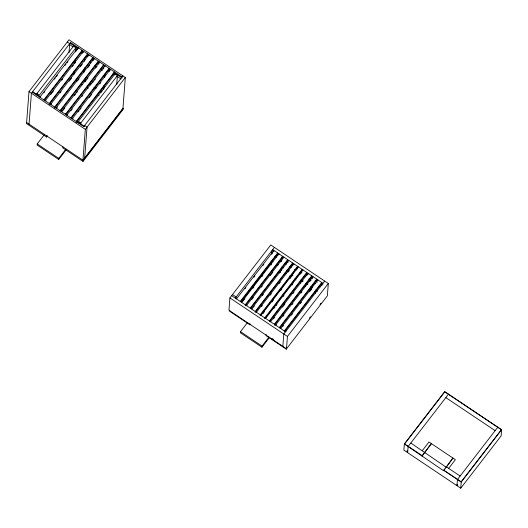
<?xml version="1.0" encoding="UTF-8"?>
<svg xmlns="http://www.w3.org/2000/svg" width="528" height="528" viewBox="0 0 528 528"><rect width="100%" height="100%" fill="white"/><g stroke="black" fill="none" stroke-linecap="round" stroke-linejoin="round"><path stroke-width="0.79" d="M26.618 122.503L28.994 91.621L68.996 39.785L125.321 77.51L122.945 108.385L82.949 160.222L85.325 129.347L125.321 77.51M29.047 124.126L31.423 93.245L70.561 42.524L122.034 77.002L121.961 77.926L113.837 72.481M36.795 95.165L36.92 93.542L73.471 46.167L75.9 47.791L75.583 51.856M44.134 134.97L37.217 143.933L37.132 145.048L58.694 159.482L66.099 149.886M62.865 146.777L62.786 147.886L82.995 161.423L83.081 160.314L26.486 122.41L26.4 123.519L46.616 137.056L46.695 135.947M58.694 159.482L58.78 158.374L65.696 149.411M69.01 52.582L69.696 43.639L67.274 42.016M73.016 46.834L69.63 44.57L70.561 42.524M73.834 74.606L74.085 71.359M74.712 63.228L74.963 59.981M83.424 52.114L83.497 51.19L45.217 100.795M78.296 122.965L78.421 121.334L114.979 73.966L117.401 75.59L116.714 84.526M83.761 72.706L84.005 69.458M84.632 61.334L84.823 58.898M84.526 71.716L84.836 67.657M80.718 124.588L80.843 122.965L117.401 75.59M88.816 55.724L88.889 54.8L50.609 104.405M84.671 157.991L87.047 127.116L84.619 125.486L84.546 126.416L76.421 120.971M60.476 110.992L98.248 62.04L98.32 61.116L60.04 110.722M103.719 89.496L104.036 85.43M104.656 77.306L104.907 74.059M110.378 70.165L110.444 69.241L72.171 118.846M229.904 297.904L228.954 310.259L286.493 348.79L287.443 336.442L328.31 283.49L270.772 244.952L229.904 297.904L287.443 336.442M229.766 310.141L229.68 311.249L249.889 324.786L249.975 323.677M236.009 298.538L236.128 296.993L232.492 294.558M247.414 322.7L240.497 331.663L240.412 332.779L261.974 347.213L269.379 337.616M261.974 347.213L262.06 346.104L268.97 337.141M270.871 263.089L270.97 261.855M271.564 254.133L271.755 251.665L272.686 249.625L322.945 283.285M266.145 334.508L266.059 335.617L286.275 349.153L327.36 295.838L328.31 283.49M278.81 254.701L278.883 253.77L241.468 302.26M282.856 346.355L283.807 334.006L324.667 281.054M286.275 349.153L286.361 348.044M293.766 264.719L293.839 263.789L256.423 312.279M307.916 274.19L307.989 273.266L270.574 321.757M404.356 443.956L403.88 450.133L460.739 488.215L501.125 435.884L501.6 429.706L444.734 391.624L404.356 443.956L443.527 470.712L444.866 468.976M407.649 452.661L408.124 446.483L448.51 394.152M443.527 470.712L452.945 458.066L446.206 467.24L410.804 443.012M446.206 467.24L446.246 466.745L460.126 476.038M456.971 485.687L457.446 479.516L497.825 427.178M460.739 488.215L461.215 482.038L501.6 429.706M75.9 47.791L39.343 95.165L36.92 93.542M39.831 97.185L78.104 47.579L78.038 48.503L76.019 51.117M43.784 92.888L44.794 91.582M54.364 79.18L55.374 77.873M56.377 76.573L57.387 75.266M64.937 65.472L65.947 64.172M66.957 62.865L67.96 61.558M43.87 99.891L82.15 50.285L82.078 51.209L44.306 100.168M50.688 94.538L53.711 90.625M61.769 80.183L62.773 78.877M72.343 66.475L73.352 65.168M74.362 63.862L75.365 62.555M49.262 103.501L87.536 53.896L87.47 54.82L49.19 104.425M60.106 92.928L61.116 91.621M69.175 81.18L71.689 77.92M80.256 66.818L82.269 64.211M54.655 107.111L92.928 57.506L92.855 58.43L54.582 108.035M56.001 108.016L94.274 58.41M56.43 108.286L57.44 106.979M78.091 80.223L79.094 78.916M87.655 67.822L89.674 65.208M61.387 111.626L99.667 62.02M62.832 110.59L64.845 107.983M74.415 95.581L75.418 94.274M76.428 92.968L77.438 91.661M84.988 81.873L85.998 80.566M87.001 79.259L88.011 77.959M95.568 68.165L97.079 66.205M46.616 137.056L47.573 135.815M65.432 114.332L103.712 64.726L103.64 65.65L65.861 114.602M66.779 115.236L105.059 65.63M70.739 110.939L72.25 108.979M81.82 96.578L82.823 95.271M92.393 82.87L93.403 81.569M94.406 80.263L95.416 78.956M102.973 69.168L103.976 67.861M70.825 117.942L109.098 68.336L109.025 69.26L71.254 118.213M78.144 111.936L79.147 110.629M80.157 109.329L81.167 108.022M89.219 97.574L91.74 94.314M99.799 83.873L100.808 82.566M76.21 121.552L114.49 71.947L114.418 72.871L76.138 122.476M122.899 75.88L83.761 126.601L32.281 92.129M83.081 160.314L123.275 108.227L123.189 109.336L82.995 161.423M235.27 298.109L274.408 247.388M236.478 298.921L273.9 250.437M244.893 288.856L245.89 287.569M253.869 277.22L254.866 275.926M262.852 265.584L263.848 264.29M271.828 253.948L272.831 252.655M240.253 301.448L277.669 252.958L277.596 253.889L240.682 301.732M241.223 301.514L270.937 263.003M242.893 301.25L244.886 298.663M252.872 288.321L253.869 287.027M261.848 276.679L262.845 275.392M270.831 265.043L271.828 263.749M245.243 304.788L282.658 256.298L282.586 257.228L245.17 305.719M246.451 305.6L283.866 257.11M251.869 299.416L253.367 297.475M261.347 287.133L262.343 285.839M270.329 275.497L272.824 272.263M280.804 261.921L281.8 260.627M250.226 308.128L287.641 259.637L287.569 260.568L250.655 308.411M251.44 308.939L288.856 260.449M253.361 307.283L254.357 305.989M262.343 295.64L263.34 294.353M279.8 273.016L280.804 271.722M255.209 311.467L292.631 262.977L292.558 263.908L255.143 312.391M261.34 306.742L262.337 305.448M270.323 295.106L271.319 293.812M279.299 283.463L280.302 282.176M288.281 271.828L289.278 270.534M260.198 314.807L297.614 266.317L297.541 267.247L260.126 315.731M261.004 315.348L298.419 266.858M262.931 313.691L264.429 311.751M271.907 302.049L273.405 300.109M280.889 290.413L281.886 289.12M289.872 278.777L290.869 277.484M291.865 276.19L292.862 274.897M264.779 317.876L302.194 269.386L302.122 270.31L264.706 318.8M265.584 318.417L303.006 269.927M273.999 308.352L274.996 307.058M275.992 305.765L276.989 304.471M282.975 296.716L283.972 295.423M291.958 285.08L292.954 283.787M300.439 274.085L301.937 272.144M269.359 320.945L306.775 272.455L306.709 273.379L269.788 321.222M273.497 318.806L274.494 317.513M282.473 307.164L284.968 303.93M292.954 293.588L293.951 292.294M301.93 281.952L302.927 280.658M274.349 324.284L311.764 275.794L311.692 276.718L274.276 325.208M275.557 325.096L312.972 276.606M282.968 316.325L283.972 315.031M291.951 304.689L292.948 303.395M300.934 293.047L301.93 291.753M309.91 281.411L310.906 280.117M311.903 278.824L312.906 277.53M279.332 327.624L316.747 279.134L316.675 280.058L279.761 327.901M280.546 328.436L317.962 279.946M282.467 326.773L283.463 325.479M291.449 315.137L292.446 313.843M300.425 303.501L301.429 302.207M309.408 291.865L311.903 288.631M284.315 330.964L321.737 282.473L321.664 283.397L284.249 331.888M285.127 331.505L285.985 330.389L286.394 330.66M309.467 318.094L310.471 316.793M320.021 304.418L321.024 303.118M422.261 450.681L428.96 442.002L455.367 459.69L448.668 468.369M422.004 455.776L431.383 443.626L421.964 456.271M70.488 43.448L77.939 48.437M81.325 50.708L83.358 52.067M87.424 54.793L88.777 55.697M92.842 58.423L94.195 59.327M98.261 62.047L99.614 62.957M103 65.221L105.032 66.587M108.418 68.851L109.771 69.762M75.722 48.649L77.081 49.559M81.14 52.279L82.493 53.183M86.559 55.909L87.912 56.813M91.304 59.083L93.331 60.443M97.396 63.162L98.749 64.073M108.233 70.422L109.586 71.333M112.972 73.597L115.005 74.956M117.038 76.322L121.103 79.042M89.536 62.053L90.882 62.957M94.928 65.663L96.274 66.568M100.313 69.274L102.34 70.633M84.632 79.477L85.985 80.381M90.024 83.087L91.37 83.992M95.416 86.698L96.763 87.602M100.802 90.308L102.155 91.212M83.866 80.467L85.219 81.371M89.258 84.077L90.605 84.982M93.977 87.239L95.997 88.592M100.036 91.298L101.389 92.202M75.814 80.203L77.18 81.121M81.272 83.86L82.639 84.777M86.731 87.516L88.097 88.433M97.647 94.829L99.013 95.74M272.613 250.549L273.973 251.46M277.365 253.73L278.725 254.641M282.124 256.918L283.483 257.829M292.307 263.743L293.667 264.647M306.577 273.293L307.93 274.204M311.329 276.474L312.688 277.385M321.519 283.298L322.879 284.209M78.421 121.334L80.843 122.965M276.507 254.846L277.867 255.757M281.259 258.034L282.619 258.944M286.697 261.67L288.05 262.581M291.449 264.858L292.809 265.769M296.201 268.039L297.561 268.95M305.712 274.408L307.072 275.319M310.471 277.596L311.824 278.5M315.223 280.777L317.262 282.143M320.654 284.414L322.014 285.325M33.073 91.938L40.524 96.928M44.59 99.653L45.943 100.558M50.008 103.283L51.361 104.188M55.427 106.907L56.78 107.818M60.166 110.081L62.198 111.448M65.584 113.711L67.617 115.078M71.003 117.341L73.036 118.701M28.994 91.621L85.325 129.347M274.956 256.41L276.316 257.321M280.394 260.047L281.747 260.957M285.146 263.234L286.506 264.145M289.898 266.416L291.258 267.326M294.657 269.603L296.017 270.508M299.409 272.785L300.769 273.695M304.168 275.972L305.521 276.877M308.92 279.154L310.959 280.52M314.351 282.79L315.711 283.701M319.11 285.978L320.463 286.889M277.246 263.789L278.606 264.7M282.005 266.97L283.358 267.881M286.757 270.158L288.796 271.517M301.019 279.708L303.059 281.074M306.451 283.345L307.811 284.255M311.21 286.532L312.569 287.443M315.962 289.714L317.321 290.624M271.742 261.076L273.101 261.98M276.494 264.257L277.853 265.168M286.684 271.082L288.044 271.993M291.443 274.263L292.796 275.174M300.947 280.632L302.306 281.543M305.705 283.82L307.058 284.731M310.457 287.001L311.817 287.912M315.889 290.644L317.249 291.548M280.381 269.458L281.741 270.369M285.14 272.639L286.493 273.55M289.892 275.827L291.251 276.738M294.644 279.008L296.003 279.919M299.402 282.196L300.755 283.107M304.154 285.377L305.514 286.288M309.586 289.021L310.946 289.925M314.345 292.202L315.704 293.113M445.83 397.624L495.145 430.65M37.217 143.933L58.78 158.374M240.841 301.125L242.207 302.036M245.619 304.326L246.985 305.243M250.404 307.527L252.45 308.9M274.989 323.994L276.355 324.911M279.767 327.195L281.134 328.112M284.552 330.396L285.919 331.313M231.627 295.673L285.529 331.775M272.21 338.567L273.557 339.471M240.497 331.663L262.06 346.104M422.103 455.657L404.58 443.923L444.774 391.835L501.369 429.739L461.175 481.826L443.659 470.092M443.566 470.217L461.215 482.038M407.748 451.427L406.936 450.879L407.715 451.796M457.063 484.453L457.842 485.364L457.037 484.823"/></g></svg>
